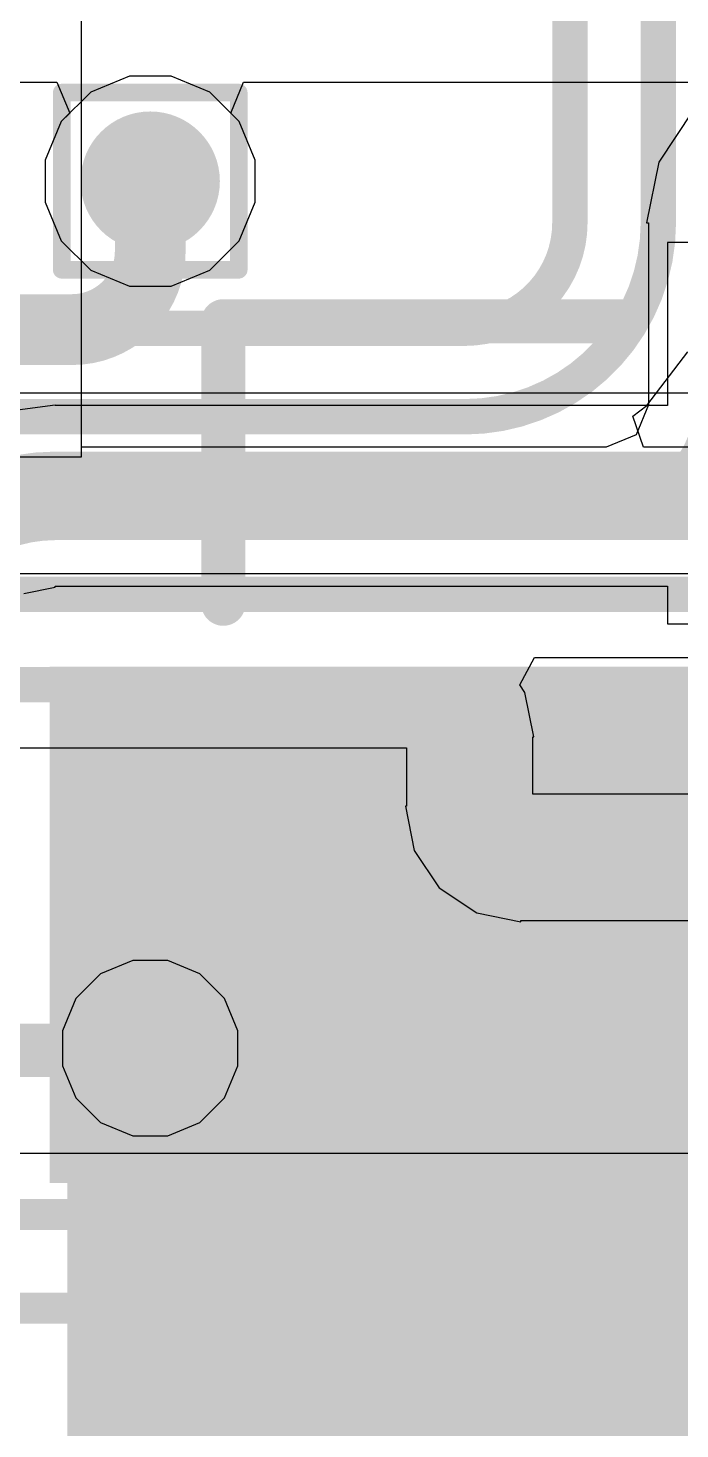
# Model space of a CAD drawing. Header units: inches. Extents: x -6 to 283, y -12 to 154.
# Drawn here: x 66.702 to 68.574, y -8.33 to -4.311 of the extents above; entities that cross this region are included whole.
import ezdxf

# ---------------------------------------------------------------- set-up
doc = ezdxf.new("R2010")
doc.units = ezdxf.units.IN
for name, color, linetype in [('Bottom Layer', 5, 'Continuous'), ('Drill Drawing', 1, 'Continuous'), ('GND-1', 16, 'Continuous'), ('GND-2', 90, 'Continuous'), ('GND-3', 216, 'Continuous'), ('GND-4', 54, 'Continuous'), ('PWR-1', 156, 'Continuous'), ('PWR-2', 130, 'Continuous'), ('Signal L1', 76, 'Continuous'), ('Signal L2', 6, 'Continuous'), ('Top Layer', 1, 'Continuous'), ('Top Overlay', 2, 'Continuous'), ('Top Paste', 8, 'Continuous'), ('Top Solder', 216, 'Continuous'), ('Via Holes', 16, 'Continuous')]:
    doc.layers.add(name, color=color, linetype=linetype)

# ---------------------------------------------------------------- blocks, each defined once
blk = doc.blocks.new('HDMI_101W_12')
at = {"layer": 'Top Layer'}
blk.add_hatch(color=1, dxfattribs=at).paths.add_polyline_path([(-3.75, 1.665), (-1.95, 1.665), (-1.95, 0.285), (-3.75, 0.285)])
at = {"layer": 'Top Paste'}
blk.add_hatch(color=8, dxfattribs=at).paths.add_polyline_path([(-3.75, 1.665), (-1.95, 1.665), (-1.95, 0.285), (-3.75, 0.285)])
at = {"layer": 'Top Solder'}
blk.add_hatch(color=216, dxfattribs=at).paths.add_polyline_path([(-3.8008, 1.7158), (-1.8992, 1.7158), (-1.8992, 0.2342), (-3.8008, 0.2342)])
at = {"layer": 'Top Overlay'}
for points in [[(-3.3021, 2.706, 0.127, 0.127, 0), (-2.1462, 2.706, 0.127, 0.127, 0)], [(-3.3021, 1.8961, 0.127, 0.127, 0), (-3.3021, 2.706, 0.127, 0.127, 0)], [(-3.3021, 0.0538, 0.127, 0.127, 0), (-3.302, -1.1539, 0.127, 0.127, 0)]]:
    blk.add_lwpolyline(points, format="xyseb", dxfattribs=at)
for points in [[(-3.3338, 2.706, 0.0635, 0.0635, 1), (-3.2703, 2.706, 0.0635, 0.0635, 1)], [(-3.3338, 2.706, 0.0635, 0.0635, 1), (-3.2703, 2.706, 0.0635, 0.0635, 1)], [(-2.1779, 2.706, 0.0635, 0.0635, 1), (-2.1144, 2.706, 0.0635, 0.0635, 1)], [(-3.3338, 1.8961, 0.0635, 0.0635, 1), (-3.2703, 1.8961, 0.0635, 0.0635, 1)], [(-3.3338, 0.0538, 0.0635, 0.0635, 1), (-3.2703, 0.0538, 0.0635, 0.0635, 1)]]:
    blk.add_lwpolyline(points, format="xyseb", close=True, dxfattribs=at)

msp = doc.modelspace()

# ---------------------------------------------------------------- hatches: boundary and pattern name
at = {"layer": 'Bottom Layer'}
h = msp.add_hatch(color=5, dxfattribs=at)
edge = h.paths.add_edge_path()
edge.add_arc((67.0531, -4.7502), 0.2, 0, 360)
h = msp.add_hatch(color=5, dxfattribs=at)
edge = h.paths.add_edge_path()
edge.add_arc((67.0531, -7.2375), 0.15, 0, 360)
at = {"layer": 'GND-1'}
h = msp.add_hatch(color=16, dxfattribs=at)
edge = h.paths.add_edge_path()
edge.add_arc((67.0531, -4.7502), 0.2, 0, 360)
h = msp.add_hatch(color=16, dxfattribs=at)
edge = h.paths.add_edge_path()
edge.add_arc((67.0531, -7.2375), 0.15, 0, 360)
at = {"layer": 'GND-2'}
h = msp.add_hatch(color=90, dxfattribs=at)
edge = h.paths.add_edge_path()
edge.add_arc((67.0531, -4.7502), 0.2, 0, 360)
h = msp.add_hatch(color=90, dxfattribs=at)
edge = h.paths.add_edge_path()
edge.add_arc((67.0531, -7.2375), 0.15, 0, 360)
at = {"layer": 'GND-3'}
h = msp.add_hatch(color=216, dxfattribs=at)
edge = h.paths.add_edge_path()
edge.add_arc((67.0531, -4.7502), 0.2, 0, 360)
h = msp.add_hatch(color=216, dxfattribs=at)
edge = h.paths.add_edge_path()
edge.add_arc((67.0531, -7.2375), 0.15, 0, 360)
at = {"layer": 'GND-4'}
h = msp.add_hatch(color=54, dxfattribs=at)
edge = h.paths.add_edge_path()
edge.add_arc((67.0531, -4.7502), 0.2, 0, 360)
h = msp.add_hatch(color=54, dxfattribs=at)
edge = h.paths.add_edge_path()
edge.add_arc((67.0531, -7.2375), 0.15, 0, 360)
at = {"layer": 'PWR-1'}
h = msp.add_hatch(color=156, dxfattribs=at)
edge = h.paths.add_edge_path()
edge.add_arc((67.0531, -4.7502), 0.2, 0, 360)
h = msp.add_hatch(color=156, dxfattribs=at)
edge = h.paths.add_edge_path()
edge.add_arc((67.0531, -7.2375), 0.15, 0, 360)
at = {"layer": 'PWR-2'}
h = msp.add_hatch(color=130, dxfattribs=at)
edge = h.paths.add_edge_path()
edge.add_arc((67.0531, -4.7502), 0.2, 0, 360)
h = msp.add_hatch(color=130, dxfattribs=at)
edge = h.paths.add_edge_path()
edge.add_arc((67.0531, -7.2375), 0.15, 0, 360)
at = {"layer": 'Signal L1'}
h = msp.add_hatch(color=76, dxfattribs=at)
edge = h.paths.add_edge_path()
edge.add_arc((67.0531, -4.7502), 0.2, 0, 360)
h = msp.add_hatch(color=76, dxfattribs=at)
edge = h.paths.add_edge_path()
edge.add_arc((67.0531, -7.2375), 0.15, 0, 360)
at = {"layer": 'Signal L2'}
h = msp.add_hatch(color=6, dxfattribs=at)
edge = h.paths.add_edge_path()
edge.add_arc((67.0531, -4.7502), 0.2, 0, 360)
h = msp.add_hatch(color=6, dxfattribs=at)
edge = h.paths.add_edge_path()
edge.add_arc((67.0531, -7.2375), 0.15, 0, 360)
at = {"layer": 'Top Layer'}
h = msp.add_hatch(color=1, dxfattribs=at)
edge = h.paths.add_edge_path()
edge.add_arc((67.0531, -4.7502), 0.2, 0, 360)
msp.add_hatch(color=1, dxfattribs=at).paths.add_polyline_path([(66.815, -11.2431), (68.615, -11.2431), (68.615, -6.1932), (66.815, -6.1932)])
h = msp.add_hatch(color=1, dxfattribs=at)
edge = h.paths.add_edge_path()
edge.add_arc((67.0531, -7.2375), 0.15, 0, 360)
at = {"layer": 'Via Holes'}
h = msp.add_hatch(color=7, dxfattribs=at)
edge = h.paths.add_edge_path()
edge.add_arc((67.0531, -4.7502), 0.1, 0, 360)
h = msp.add_hatch(color=7, dxfattribs=at)
edge = h.paths.add_edge_path()
edge.add_arc((67.0531, -7.2375), 0.075, 0, 360)

# ---------------------------------------------------------------- linework, layer by layer
at = {"layer": 'Bottom Layer'}
for p, q in [((66.8562, -5.5408), (66.8562, -0.4943)), ((66.8562, -5.5131), (66.8562, -4.2988)), ((68.6114, -4.5486), (68.5131, -4.6957)), ((68.5131, -4.6957), (68.4785, -4.8693)), ((68.4785, -4.8693), (68.4838, -4.8693)), ((68.4838, -4.8693), (68.4838, -5.3918)), ((68.4838, -5.3918), (68.4483, -5.4776)), ((68.4838, -5.3918), (68.4838, -5.3918)), ((68.4483, -5.4776), (68.3625, -5.5131)), ((62.6215, -5.5408), (66.8562, -5.5408)), ((68.3625, -5.5131), (66.8562, -5.5131)), ((68.3625, -5.5131), (68.3625, -5.5131)), ((68.1148, -6.1951), (68.1567, -6.1167)), ((68.1567, -6.1167), (68.8516, -6.1167)), ((68.1291, -6.2165), (68.1148, -6.1951)), ((68.1546, -6.3445), (68.1291, -6.2165)), ((68.1516, -6.5088), (68.1516, -6.3445)), ((68.1516, -6.3445), (68.1546, -6.3445)), ((64.7927, -6.3756), (67.7891, -6.3756)), ((67.7891, -6.3756), (67.7891, -6.5431)), ((69.0221, -6.5088), (68.1516, -6.5088)), ((67.7891, -6.5431), (67.7862, -6.5431)), ((67.7862, -6.5431), (67.8114, -6.6698)), ((67.8114, -6.6698), (67.8832, -6.7773)), ((67.8832, -6.7773), (67.9906, -6.8491)), ((67.9906, -6.8491), (68.1174, -6.8743)), ((68.1174, -6.8743), (68.1174, -6.8714)), ((68.1174, -6.8714), (68.7545, -6.8714)), ((69.1377, -7.5391), (66.5112, -7.5391))]:
    msp.add_line(p, q, dxfattribs=at)
for points in [[(68.6651, -5.3918, 0.1016, 0.1016, -0.414214), (68.3625, -5.6944, 0.1016, 0.1016, 0)], [(63.2524, -5.6944, 0.1016, 0.1016, 0), (68.3625, -5.6944, 0.1016, 0.1016, 0)], [(63.4326, -5.9354, 0.1016, 0.1016, 0), (68.8516, -5.9354, 0.1016, 0.1016, 0)], [(63.5029, -6.1944, 0.1016, 0.1016, 0), (67.8202, -6.1944, 0.1016, 0.1016, 0)], [(67.8202, -6.1944, 0.1016, 0.1016, -0.414214), (67.9704, -6.3445, 0.1016, 0.1016, 0)], [(67.9704, -6.5431, 0.1016, 0.1016, 0), (67.9704, -6.3445, 0.1016, 0.1016, 0)], [(68.1174, -6.6901, 0.1016, 0.1016, -0.414214), (67.9704, -6.5431, 0.1016, 0.1016, 0)], [(68.1174, -6.6901, 0.1016, 0.1016, 0), (69.0857, -6.6901, 0.1016, 0.1016, 0)], [(65.9147, -7.2434, 0.1524, 0.1524, 0), (67.0472, -7.2434, 0.1524, 0.1524, 0)], [(67.0472, -7.2434, 0.1524, 0.1524, 0), (67.0531, -7.2375, 0.1524, 0.1524, 0)], [(66.35, -7.7139, 0.0889, 0.0889, 0), (69.2988, -7.7139, 0.0889, 0.0889, 0)], [(66.35, -7.9832, 0.0889, 0.0889, 0), (69.2988, -7.9832, 0.0889, 0.0889, 0)]]:
    msp.add_lwpolyline(points, format="xyseb", dxfattribs=at)
for points in [[(68.3371, -5.6944, 0.0508, 0.0508, 1), (68.3879, -5.6944, 0.0508, 0.0508, 1)], [(68.3371, -5.6944, 0.0508, 0.0508, 1), (68.3879, -5.6944, 0.0508, 0.0508, 1)], [(67.7948, -6.1944, 0.0508, 0.0508, 1), (67.8456, -6.1944, 0.0508, 0.0508, 1)], [(67.7948, -6.1944, 0.0508, 0.0508, 1), (67.8456, -6.1944, 0.0508, 0.0508, 1)], [(67.945, -6.3445, 0.0508, 0.0508, 1), (67.9958, -6.3445, 0.0508, 0.0508, 1)], [(67.945, -6.3445, 0.0508, 0.0508, 1), (67.9958, -6.3445, 0.0508, 0.0508, 1)], [(67.945, -6.5431, 0.0508, 0.0508, 1), (67.9958, -6.5431, 0.0508, 0.0508, 1)], [(67.945, -6.5431, 0.0508, 0.0508, 1), (67.9958, -6.5431, 0.0508, 0.0508, 1)], [(68.092, -6.6901, 0.0508, 0.0508, 1), (68.1428, -6.6901, 0.0508, 0.0508, 1)], [(68.092, -6.6901, 0.0508, 0.0508, 1), (68.1428, -6.6901, 0.0508, 0.0508, 1)], [(67.0091, -7.2434, 0.0762, 0.0762, 1), (67.0853, -7.2434, 0.0762, 0.0762, 1)], [(67.0091, -7.2434, 0.0762, 0.0762, 1), (67.0853, -7.2434, 0.0762, 0.0762, 1)], [(67.015, -7.2375, 0.0762, 0.0762, 1), (67.0912, -7.2375, 0.0762, 0.0762, 1)]]:
    msp.add_lwpolyline(points, format="xyseb", close=True, dxfattribs=at)
at = {"layer": 'Drill Drawing'}
for points in [[(66.7991, -4.4962, 0.0508, 0.0508, 0), (67.3071, -4.4962, 0.0508, 0.0508, 0)], [(66.7991, -5.0042, 0.0508, 0.0508, 0), (66.7991, -4.4962, 0.0508, 0.0508, 0)], [(67.3071, -5.0042, 0.0508, 0.0508, 0), (67.3071, -4.4962, 0.0508, 0.0508, 0)], [(66.7991, -5.0042, 0.0508, 0.0508, 0), (67.3071, -5.0042, 0.0508, 0.0508, 0)], [(66.7991, -6.9835, 0.0508, 0.0508, 0), (67.3071, -6.9835, 0.0508, 0.0508, 0)], [(66.7991, -6.9835, 0.0508, 0.0508, 0), (67.0531, -7.4915, 0.0508, 0.0508, 0)], [(67.0531, -7.4915, 0.0508, 0.0508, 0), (67.3071, -6.9835, 0.0508, 0.0508, 0)]]:
    msp.add_lwpolyline(points, format="xyseb", dxfattribs=at)
for points in [[(66.7864, -4.4962, 0.0254, 0.0254, 1), (66.8118, -4.4962, 0.0254, 0.0254, 1)], [(66.7864, -4.4962, 0.0254, 0.0254, 1), (66.8118, -4.4962, 0.0254, 0.0254, 1)], [(67.2944, -4.4962, 0.0254, 0.0254, 1), (67.3198, -4.4962, 0.0254, 0.0254, 1)], [(67.2944, -4.4962, 0.0254, 0.0254, 1), (67.3198, -4.4962, 0.0254, 0.0254, 1)], [(66.7864, -5.0042, 0.0254, 0.0254, 1), (66.8118, -5.0042, 0.0254, 0.0254, 1)], [(66.7864, -5.0042, 0.0254, 0.0254, 1), (66.8118, -5.0042, 0.0254, 0.0254, 1)], [(67.2944, -5.0042, 0.0254, 0.0254, 1), (67.3198, -5.0042, 0.0254, 0.0254, 1)], [(67.2944, -5.0042, 0.0254, 0.0254, 1), (67.3198, -5.0042, 0.0254, 0.0254, 1)], [(66.7864, -6.9835, 0.0254, 0.0254, 1), (66.8118, -6.9835, 0.0254, 0.0254, 1)], [(66.7864, -6.9835, 0.0254, 0.0254, 1), (66.8118, -6.9835, 0.0254, 0.0254, 1)], [(67.2944, -6.9835, 0.0254, 0.0254, 1), (67.3198, -6.9835, 0.0254, 0.0254, 1)], [(67.2944, -6.9835, 0.0254, 0.0254, 1), (67.3198, -6.9835, 0.0254, 0.0254, 1)], [(67.0404, -7.4915, 0.0254, 0.0254, 1), (67.0658, -7.4915, 0.0254, 0.0254, 1)], [(67.0404, -7.4915, 0.0254, 0.0254, 1), (67.0658, -7.4915, 0.0254, 0.0254, 1)]]:
    msp.add_lwpolyline(points, format="xyseb", close=True, dxfattribs=at)
at = {"layer": 'PWR-1'}
for p, q in [((66.1378, -4.4659), (66.7851, -4.4659)), ((66.7851, -4.4659), (66.822, -4.5548)), ((67.2842, -4.5548), (67.3211, -4.4659)), ((67.3211, -4.4659), (69.264, -4.4659)), ((66.7974, -4.5793), (66.7515, -4.6902)), ((66.822, -4.5548), (66.7974, -4.5793)), ((67.3088, -4.5793), (67.2842, -4.5548)), ((67.3547, -4.6902), (67.3088, -4.5793)), ((66.7515, -4.6902), (66.7515, -4.8102)), ((67.3547, -4.8102), (67.3547, -4.6902)), ((66.7515, -4.8102), (66.7974, -4.921)), ((67.3088, -4.921), (67.3547, -4.8102)), ((66.7974, -4.921), (66.8823, -5.0059)), ((67.2239, -5.0059), (67.3088, -4.921)), ((66.8823, -5.0059), (66.9931, -5.0518)), ((67.1131, -5.0518), (67.2239, -5.0059)), ((66.9931, -5.0518), (67.1131, -5.0518)), ((67.0031, -6.9859), (66.9106, -7.0242)), ((67.1032, -6.9859), (67.0031, -6.9859)), ((67.1956, -7.0242), (67.1032, -6.9859)), ((66.9106, -7.0242), (66.8398, -7.095)), ((67.2664, -7.095), (67.1956, -7.0242)), ((66.8398, -7.095), (66.8015, -7.1875)), ((67.3047, -7.1875), (67.2664, -7.095)), ((66.8015, -7.1875), (66.8015, -7.2876)), ((67.3047, -7.2876), (67.3047, -7.1875)), ((66.8015, -7.2876), (66.8398, -7.38)), ((67.2664, -7.38), (67.3047, -7.2876)), ((66.8398, -7.38), (66.9106, -7.4508)), ((67.1956, -7.4508), (67.2664, -7.38)), ((66.9106, -7.4508), (67.0031, -7.4891)), ((67.1032, -7.4891), (67.1956, -7.4508)), ((67.0031, -7.4891), (67.1032, -7.4891))]:
    msp.add_line(p, q, dxfattribs=at)
at = {"layer": 'PWR-2'}
for p, q in [((66.9931, -4.4486), (66.8823, -4.4945)), ((67.1131, -4.4486), (66.9931, -4.4486)), ((67.2239, -4.4945), (67.1131, -4.4486)), ((66.8823, -4.4945), (66.7974, -4.5793)), ((67.3088, -4.5793), (67.2239, -4.4945)), ((66.7974, -4.5793), (66.7515, -4.6902)), ((67.3547, -4.6902), (67.3088, -4.5793)), ((66.7515, -4.6902), (66.7515, -4.8102)), ((67.3547, -4.8102), (67.3547, -4.6902)), ((66.7515, -4.8102), (66.7974, -4.921)), ((67.3088, -4.921), (67.3547, -4.8102)), ((66.7974, -4.921), (66.8823, -5.0059)), ((67.2239, -5.0059), (67.3088, -4.921)), ((66.8823, -5.0059), (66.9931, -5.0518)), ((67.1131, -5.0518), (67.2239, -5.0059)), ((66.9931, -5.0518), (67.1131, -5.0518)), ((62.9802, -5.3573), (75.5509, -5.3573)), ((67.0031, -6.9859), (66.9106, -7.0242)), ((67.0031, -6.9859), (66.9106, -7.0242)), ((67.1032, -6.9859), (67.0031, -6.9859)), ((67.1032, -6.9859), (67.0031, -6.9859)), ((67.1956, -7.0242), (67.1032, -6.9859)), ((67.1956, -7.0242), (67.1032, -6.9859)), ((66.9106, -7.0242), (66.8398, -7.095)), ((66.9106, -7.0242), (66.8398, -7.095)), ((67.2664, -7.095), (67.1956, -7.0242)), ((67.2664, -7.095), (67.1956, -7.0242)), ((66.8398, -7.095), (66.8015, -7.1875)), ((66.8398, -7.095), (66.8015, -7.1875)), ((67.3047, -7.1875), (67.2664, -7.095)), ((67.3047, -7.1875), (67.2664, -7.095)), ((66.8015, -7.1875), (66.8015, -7.2876)), ((66.8015, -7.1875), (66.8015, -7.2876)), ((67.3047, -7.2876), (67.3047, -7.1875)), ((67.3047, -7.2876), (67.3047, -7.1875)), ((66.8015, -7.2876), (66.8398, -7.38)), ((66.8015, -7.2876), (66.8398, -7.38)), ((67.2664, -7.38), (67.3047, -7.2876)), ((67.2664, -7.38), (67.3047, -7.2876)), ((66.8398, -7.38), (66.9106, -7.4508)), ((66.8398, -7.38), (66.9106, -7.4508)), ((67.1956, -7.4508), (67.2664, -7.38)), ((67.1956, -7.4508), (67.2664, -7.38)), ((66.9106, -7.4508), (67.0031, -7.4891)), ((66.9106, -7.4508), (67.0031, -7.4891)), ((67.1032, -7.4891), (67.1956, -7.4508)), ((67.1032, -7.4891), (67.1956, -7.4508)), ((67.0031, -7.4891), (67.1032, -7.4891)), ((67.0031, -7.4891), (67.1032, -7.4891))]:
    msp.add_line(p, q, dxfattribs=at)
at = {"layer": 'Signal L1'}
for p, q in [((68.4794, -5.3932), (68.5971, -5.2399)), ((68.4391, -5.4242), (68.4794, -5.3932)), ((68.4693, -5.5131), (68.4391, -5.4242)), ((72.087, -5.5131), (68.4693, -5.5131)), ((64.1375, -5.8756), (72.087, -5.8756))]:
    msp.add_line(p, q, dxfattribs=at)
for points in [[(68.2581, -4.8697, 0.1016, 0.1016, 0), (68.2581, -1.9961, 0.1016, 0.1016, 0)], [(68.5121, -4.8697, 0.1016, 0.1016, 0), (68.5121, -1.9961, 0.1016, 0.1016, 0)], [(68.2581, -4.8697, 0.1016, 0.1016, -0.414214), (67.9558, -5.172, 0.1016, 0.1016, 0)], [(68.5121, -4.8697, 0.1016, 0.1016, -0.414214), (67.9558, -5.426, 0.1016, 0.1016, 0)], [(63.628, -5.172, 0.1016, 0.1016, 0), (67.9558, -5.172, 0.1016, 0.1016, 0)], [(63.628, -5.426, 0.1016, 0.1016, 0), (67.9558, -5.426, 0.1016, 0.1016, 0)], [(64.1375, -5.6944, 0.1016, 0.1016, 0), (72.087, -5.6944, 0.1016, 0.1016, 0)]]:
    msp.add_lwpolyline(points, format="xyseb", dxfattribs=at)
for points in [[(68.2327, -4.8697, 0.0508, 0.0508, 1), (68.2835, -4.8697, 0.0508, 0.0508, 1)], [(68.2327, -4.8697, 0.0508, 0.0508, 1), (68.2835, -4.8697, 0.0508, 0.0508, 1)], [(68.4867, -4.8697, 0.0508, 0.0508, 1), (68.5375, -4.8697, 0.0508, 0.0508, 1)], [(68.4867, -4.8697, 0.0508, 0.0508, 1), (68.5375, -4.8697, 0.0508, 0.0508, 1)], [(67.9304, -5.172, 0.0508, 0.0508, 1), (67.9812, -5.172, 0.0508, 0.0508, 1)], [(67.9304, -5.172, 0.0508, 0.0508, 1), (67.9812, -5.172, 0.0508, 0.0508, 1)], [(67.9304, -5.426, 0.0508, 0.0508, 1), (67.9812, -5.426, 0.0508, 0.0508, 1)], [(67.9304, -5.426, 0.0508, 0.0508, 1), (67.9812, -5.426, 0.0508, 0.0508, 1)]]:
    msp.add_lwpolyline(points, format="xyseb", close=True, dxfattribs=at)
at = {"layer": 'Top Layer'}
for p, q in [((68.6102, -4.9263), (68.5381, -4.9263)), ((68.5381, -4.9263), (68.5381, -5.394)), ((66.7798, -5.3925), (66.584, -5.4182)), ((66.7798, -5.394), (66.7798, -5.3925)), ((68.5381, -5.394), (66.7798, -5.394)), ((66.6903, -5.9329), (66.7798, -5.9151)), ((66.7798, -5.9151), (66.7798, -5.9119)), ((66.7798, -5.9119), (68.5381, -5.9119)), ((68.5381, -5.9119), (68.5381, -6.0203)), ((68.5381, -6.0203), (68.6102, -6.0203))]:
    msp.add_line(p, q, dxfattribs=at)
for points in [[(67.0531, -4.9522, 0.2032, 0.2032, 0), (67.0531, -4.7502, 0.2032, 0.2032, 0)], [(67.0531, -4.9522, 0.2032, 0.2032, -0.414214), (66.8294, -5.1759, 0.2032, 0.2032, 0)], [(65.7445, -5.1759, 0.2032, 0.2032, 0), (66.8294, -5.1759, 0.2032, 0.2032, 0)], [(66.2838, -6.1489, 0.254, 0.254, -0.414214), (66.7798, -5.6529, 0.254, 0.254, 0)], [(66.7798, -5.6529, 0.254, 0.254, 0), (68.7127, -5.6529, 0.254, 0.254, 0)]]:
    msp.add_lwpolyline(points, format="xyseb", dxfattribs=at)
for points in [[(67.0023, -4.7502, 0.1016, 0.1016, 1), (67.1039, -4.7502, 0.1016, 0.1016, 1)], [(67.0023, -4.9522, 0.1016, 0.1016, 1), (67.1039, -4.9522, 0.1016, 0.1016, 1)], [(67.0023, -4.9522, 0.1016, 0.1016, 1), (67.1039, -4.9522, 0.1016, 0.1016, 1)], [(66.7786, -5.1759, 0.1016, 0.1016, 1), (66.8802, -5.1759, 0.1016, 0.1016, 1)], [(66.7786, -5.1759, 0.1016, 0.1016, 1), (66.8802, -5.1759, 0.1016, 0.1016, 1)], [(66.7163, -5.6529, 0.127, 0.127, 1), (66.8433, -5.6529, 0.127, 0.127, 1)], [(66.7163, -5.6529, 0.127, 0.127, 1), (66.8433, -5.6529, 0.127, 0.127, 1)]]:
    msp.add_lwpolyline(points, format="xyseb", close=True, dxfattribs=at)

# ---------------------------------------------------------------- block references
msp.add_blockref('HDMI_101W_12', (70.565, -7.8582))

doc.saveas('drawing.dxf')
